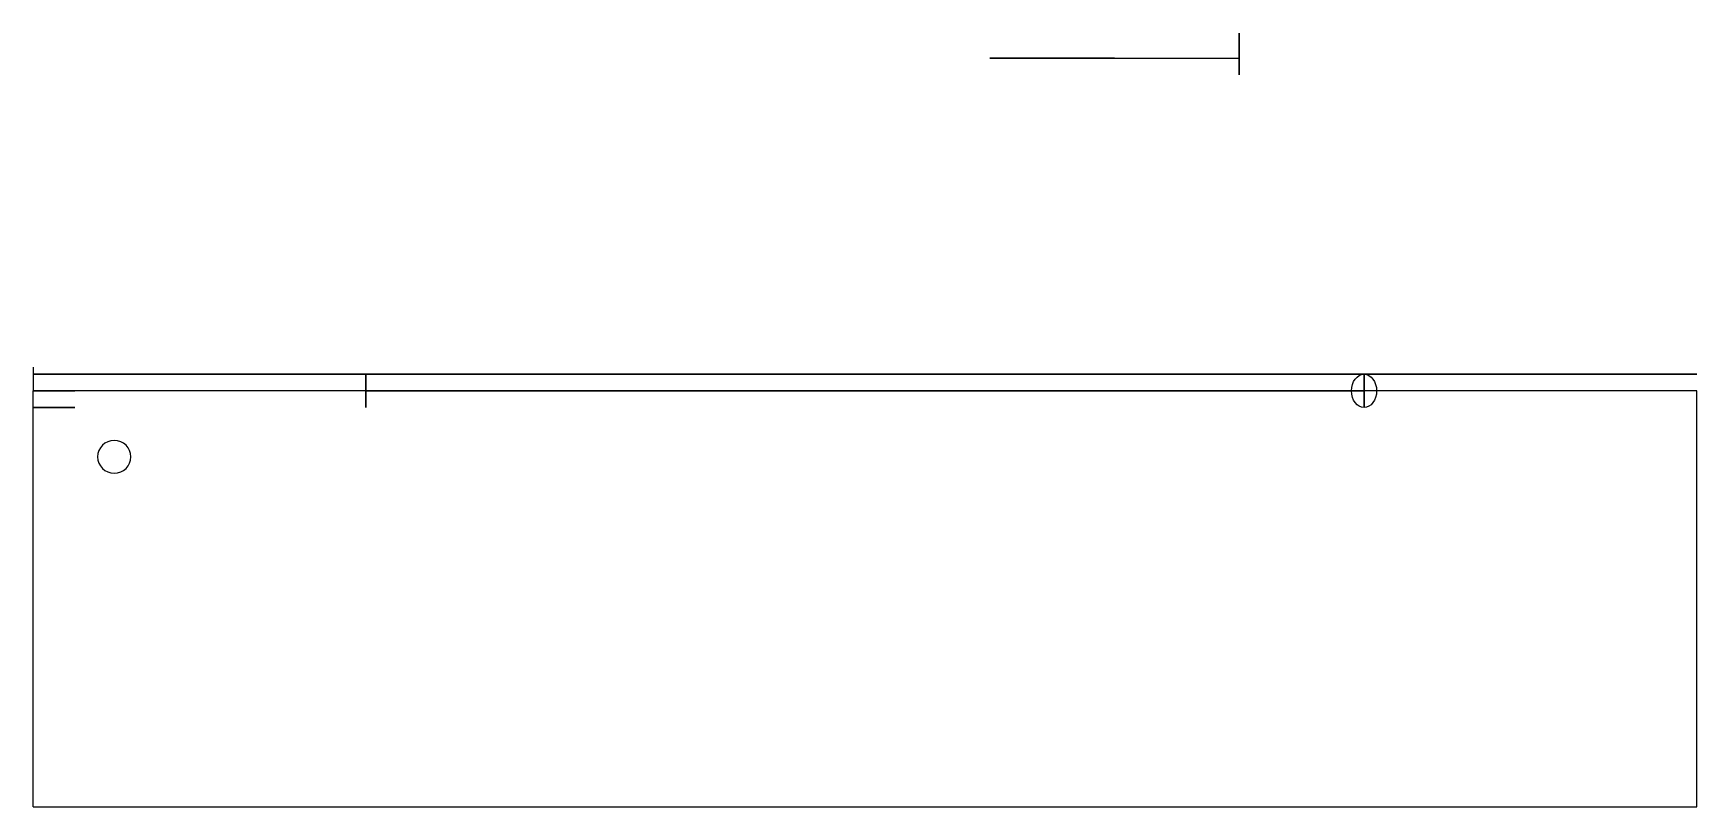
# Model space of a CAD drawing. Header units: centimetres. Extents: x 1 to 201, y -52 to 41.
import ezdxf

# ---------------------------------------------------------------- set-up
doc = ezdxf.new("R2010")
doc.units = ezdxf.units.CM
doc.header["$MEASUREMENT"] = 0

msp = doc.modelspace()

# ---------------------------------------------------------------- linework, layer by layer
at = {"extrusion": (0, -1, 0)}
for p, q in [((145.65, 40, 140.5), (145.65, 41, 140.5)), ((145.65, 41, 140.5), (145.65, 41, 139.5)), ((145.65, 41, 139.5), (145.65, 38, 139.5)), ((145.65, 36, 144.5), (145.65, 41, 144.5)), ((145.65, 41, 144.5), (145.65, 41, 139.5)), ((145.65, 38, 140.5), (145.65, 40, 140.5)), ((145.65, 38, 139.5), (145.65, 36, 139.5)), ((145.65, 36, 139.5), (145.65, 36, 144.5)), ((5.65, -2, 17.75), (0.65, -2, 17.75)), ((0.65, -2, 0.5), (0.65, -2, 60.5)), ((200.65, -2, -39.5), (0.65, -2, -39.5)), ((0.65, -2, -39.5), (0.65, -2, 0.5)), ((0.65, -52, -29.5), (0.65, -2, -39.5)), ((0.65, -2, 26.5), (0.65, -2, 41.5)), ((40.65, -2, 100.5), (160.65, -2, 100.5)), ((130.65, -2, 100.5), (70.65, -2, 100.5)), ((100.65, -2, 100.5), (130.65, -2, 100.5)), ((100.65, -2, 175.5), (160.65, -2, 175.5)), ((200.65, -2, 0.5), (200.65, -2, 60.5)), ((200.65, -2, 0.5), (200.65, -2, -39.5)), ((200.65, -2, -39.5), (200.65, -2, -29.5)), ((200.65, -52, -29.5), (200.65, -2, -39.5)), ((0.65, -2.78, -38.32), (0.65, -2.16, -23.33)), ((0.65, -43.94, -19.91), (0.65, -2.47, -30.83)), ((0.65, -4, 22.75), (5.65, -4, 17.75)), ((5.65, -4, 22.75), (0.65, -4, 17.75)), ((5.65, -4, 17.75), (5.65, -4, 22.75)), ((0.65, -52, -29.5), (200.65, -52, -29.5))]:
    msp.add_line(p, q, dxfattribs=at)
at = {"extrusion": (0, 0.707107, 0.707107)}
for p, q in [((130.65, 38, 140.5), (115.65, 38, 140.5)), ((115.65, 38, 140.5), (145.65, 38, 140.5))]:
    msp.add_line(p, q, dxfattribs=at)
for p, q in [((0.65, 0.87, 0.53), (0.65, -2, 0.5)), ((0.65, 0, 0.5), (200.65, 0, 0.5)), ((0.65, 0, 2.5), (0.65, 0, 0.5)), ((200.65, 0, 13), (0.65, 0, 13)), ((0.65, 0, 13), (0.65, 0, 0.5)), ((0.65, 0, 26.5), (0.65, -2, 26.5)), ((0.65, 0, 20.25), (5.65, 0, 20.25)), ((200.65, 0, 0.5), (200.65, 0, 2.5)), ((200.65, 0, 0.5), (200.65, 0, 13)), ((0.65, -2, 20.25), (5.65, -2, 20.25)), ((5.65, -2, 22.75), (0.65, -2, 22.75)), ((5.65, -2, 20.25), (5.65, -2, 17.75)), ((5.65, -2, 17.75), (5.65, -2, 22.75))]:
    msp.add_line(p, q)
at = {"extrusion": (1, 0, 0)}
msp.add_line((200.65, 0, 13), (200.65, 0, 15), dxfattribs=at)
at = {"extrusion": (0, -1, 0), "elevation": 2}
msp.add_lwpolyline([(0.65, -39.5), (0.65, 50.59)], dxfattribs=at)
at = {"extrusion": (0, -1, 0), "elevation": 4}
msp.add_lwpolyline([(2.15, 21.98), (1.15, 20.25), (2.15, 18.52), (4.15, 18.52), (5.15, 20.25), (4.15, 21.98)], close=True, dxfattribs=at)
at = {"extrusion": (1, 0, 2.83277e-16)}
msp.add_circle((-2, 100.5, 40.65), 2, dxfattribs=at)
at = {"extrusion": (-0.656179, 1.35833e-16, 0.754606)}
msp.add_circle((2, 236.39, 27.02), 2, dxfattribs=at)
msp.add_circle((2, 236.39, 27.02), 2, dxfattribs=at)
at = {"extrusion": (1, 0, 0)}
msp.add_circle((-2, 100.5, 160.65), 2, dxfattribs=at)
msp.add_circle((-2, 100.5, 160.65), 2, dxfattribs=at)
at = {"extrusion": (0, -0.196116, -0.980581)}
msp.add_circle((10.39, 2.3, 39.12), 2, dxfattribs=at)

doc.saveas('drawing.dxf')
